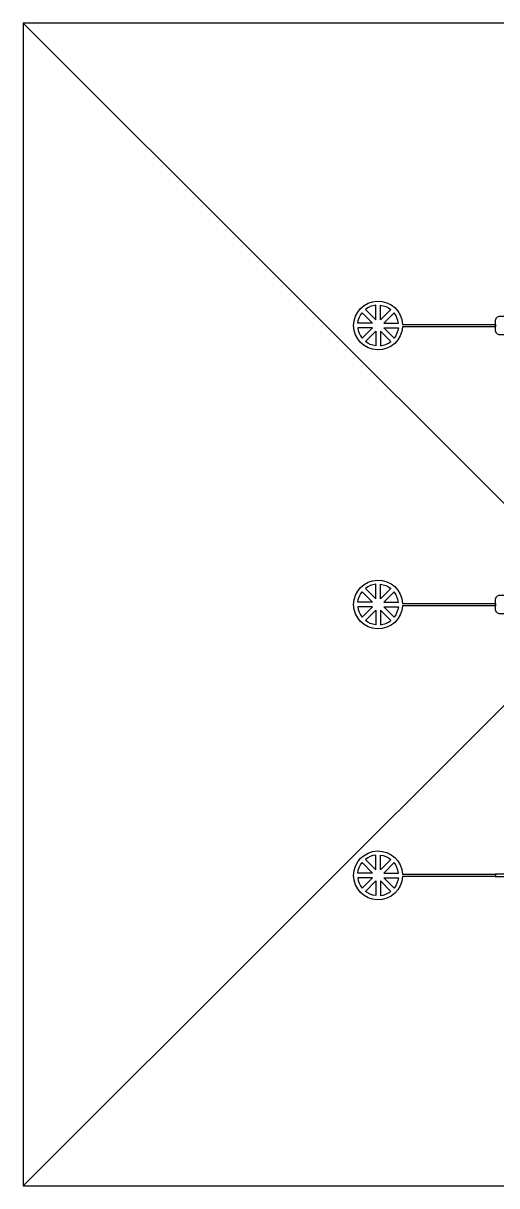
# Model space of a CAD drawing. Extents: x 135699 to 160699, y 112501 to 137501.
# Drawn here: x 135699 to 145874, y 112501 to 137501 of the extents above; entities that cross this region are included whole.
import ezdxf

# ---------------------------------------------------------------- set-up
doc = ezdxf.new("R2010")
doc.units = 13
doc.layers.add('Inlets', color=132, linetype='Continuous')
doc.layers.add('Main', color=140, linetype='Continuous')

msp = doc.modelspace()

# ---------------------------------------------------------------- linework, layer by layer
for p, q in [((160699, 137501), (135699, 137501)), ((135699, 137501), (135699, 112501)), ((135699, 112501), (160699, 137501)), ((135699, 137501), (160699, 112501)), ((135699, 112501), (160699, 112501))]:
    msp.add_line(p, q)
at = {"layer": 'Inlets'}
for points in [[(143848, 130976, -41.976177), (143848, 131026), (145849, 131026), (145849, 130976)], [(142980, 131275), (143204, 131051), (142888, 131051, -0.140326)], [(143274, 131438, 0.140326), (143051, 131345), (143274, 131122)], [(143597, 131345), (143374, 131122), (143374, 131438, -0.140326)], [(143668, 131275), (143445, 131051), (143760, 131051, 0.140326)], [(142980, 130728), (143204, 130951), (142888, 130951, 0.140326)], [(143051, 130657), (143274, 130881), (143274, 130565, -0.140326)], [(143374, 130565, 0.140326), (143597, 130657), (143374, 130881)], [(143668, 130728), (143445, 130951), (143760, 130951, -0.140326)], [(143848, 124976, -41.976177), (143848, 125026), (145849, 125026), (145849, 124976)], [(142980, 125275), (143204, 125051), (142888, 125051, -0.140326)], [(143274, 125438, 0.140326), (143051, 125345), (143274, 125122)], [(143597, 125345), (143374, 125122), (143374, 125438, -0.140326)], [(143668, 125275), (143445, 125051), (143760, 125051, 0.140326)], [(142980, 124728), (143204, 124951), (142888, 124951, 0.140326)], [(143051, 124657), (143274, 124881), (143274, 124565, -0.140326)], [(143374, 124565, 0.140326), (143597, 124657), (143374, 124881)], [(143668, 124728), (143445, 124951), (143760, 124951, -0.140326)], [(143848, 119151, -41.976177), (143848, 119201), (145849, 119201), (145849, 119151)], [(143274, 119613, 0.140326), (143051, 119520), (143274, 119297)], [(143597, 119520), (143374, 119297), (143374, 119613, -0.140326)], [(142980, 119450), (143204, 119226), (142888, 119226, -0.140326)], [(143668, 119450), (143445, 119226), (143760, 119226, 0.140326)], [(142980, 118903), (143204, 119126), (142888, 119126, 0.140326)], [(143051, 118832), (143274, 119056), (143274, 118740, -0.140326)], [(143374, 118740, 0.140326), (143597, 118832), (143374, 119056)], [(143668, 118903), (143445, 119126), (143760, 119126, -0.140326)]]:
    msp.add_lwpolyline(points, format="xyb", close=True, dxfattribs=at)
at = {"layer": 'Main'}
for points in [[(150449, 131201, -0.414214), (150549, 131101), (150549, 130901, -0.414214), (150449, 130801), (145949, 130801, -0.414214), (145849, 130901), (145849, 131101, -0.414214), (145949, 131201)], [(150449, 125201, -0.414214), (150549, 125101), (150549, 124901, -0.414214), (150449, 124801), (145949, 124801, -0.414214), (145849, 124901), (145849, 125101, -0.414214), (145949, 125201)]]:
    msp.add_lwpolyline(points, format="xyb", close=True, dxfattribs=at)
msp.add_lwpolyline([(150549, 119201), (145849, 119201), (145849, 119151), (150549, 119151)], close=True, dxfattribs=at)

doc.saveas('drawing.dxf')
